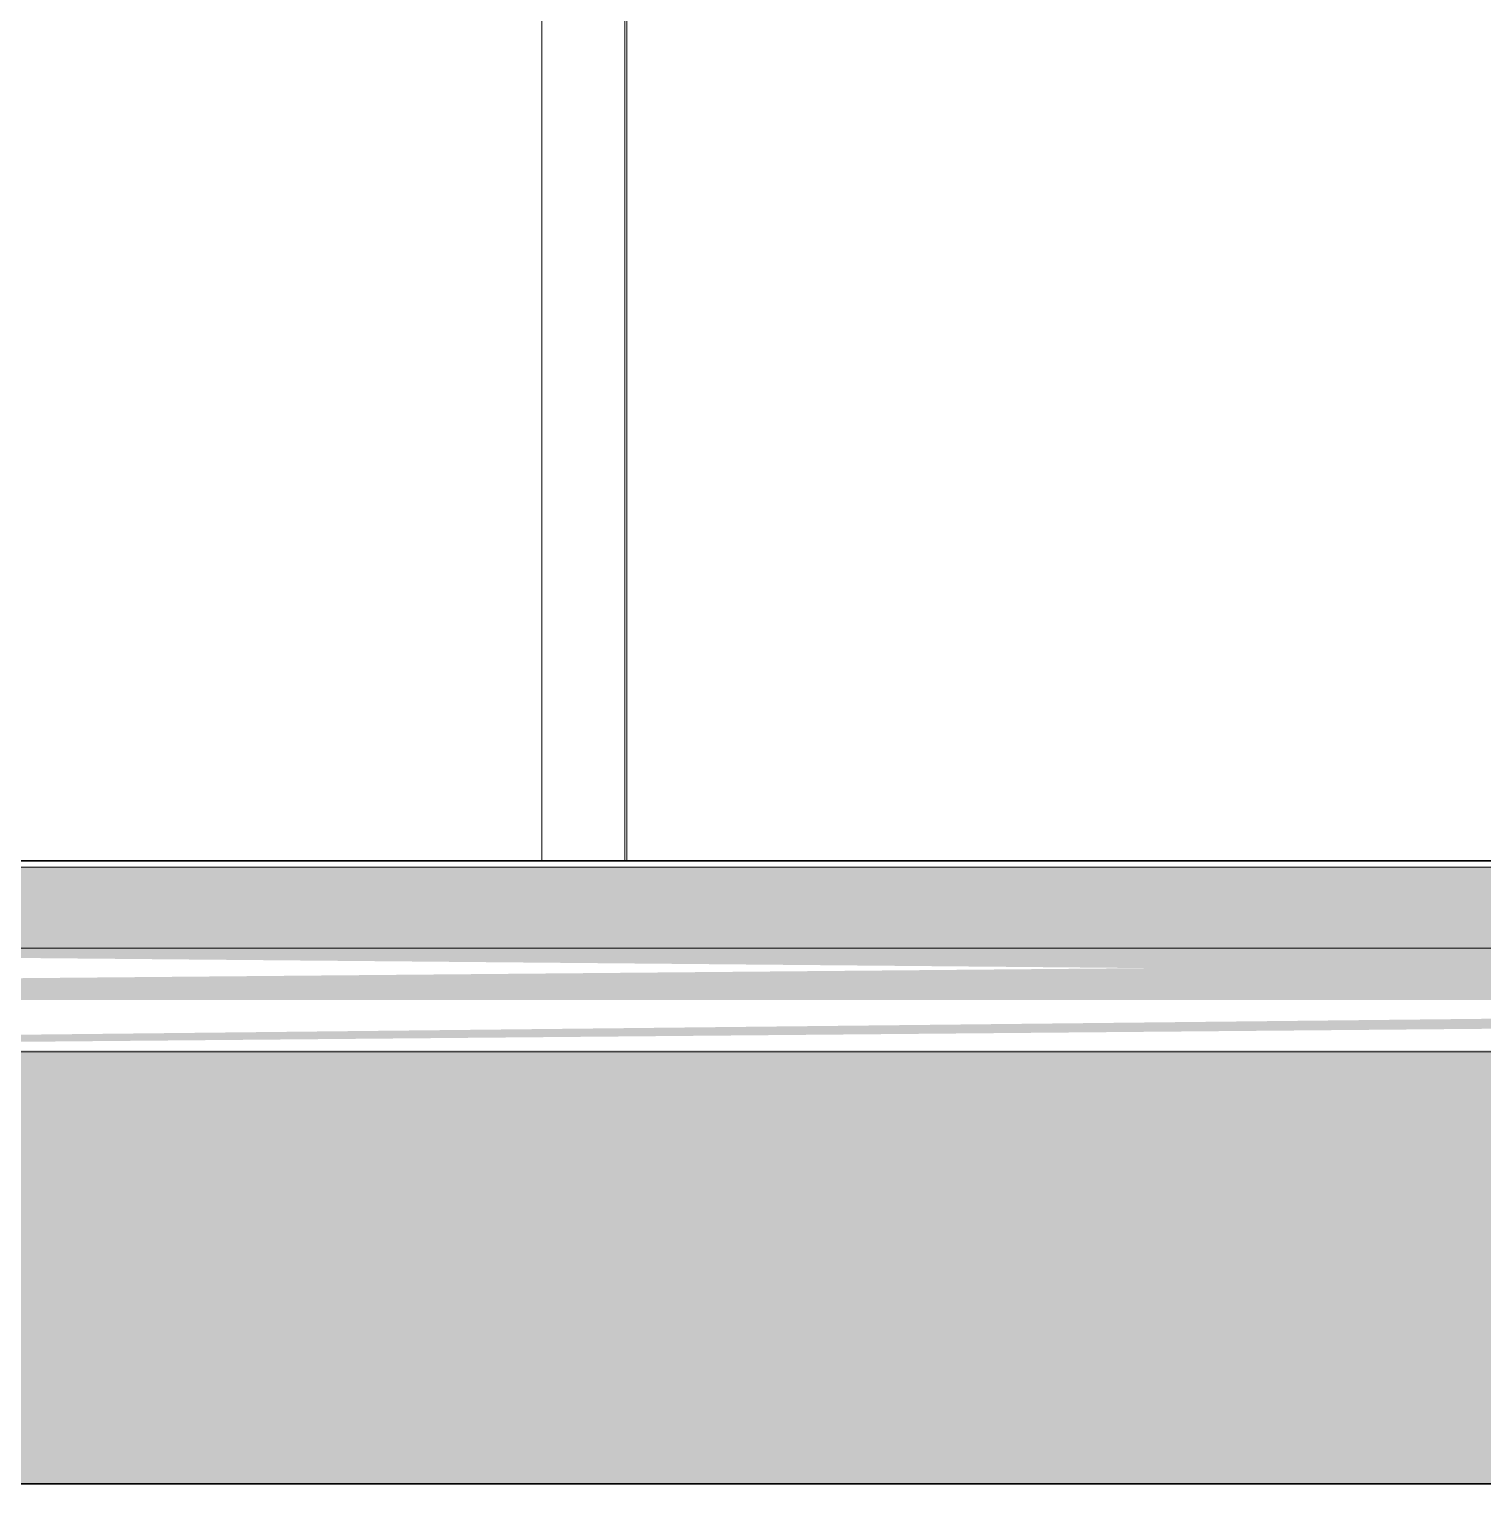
# Model space of a CAD drawing. Header units: metres. Extents: x 147 to 427, y -16 to 162.
# Drawn here: x 327.7265 to 328.0765, y 80.4457 to 80.796 of the extents above; entities that cross this region are included whole.
import ezdxf

# ---------------------------------------------------------------- set-up
doc = ezdxf.new("R2010")
doc.units = ezdxf.units.M
doc.layers.add('1053_ARQ_BASE_MATADOURO_dwg', color=7, linetype='Continuous', lineweight=5, true_color=0x767676)
for name, color, linetype, lineweight in [('A-EQUIPAMENTOS', 7, 'Continuous', 5), ('A-PAREDE', 7, 'Continuous', 30), ('A-WALL', 7, 'Continuous', 9), ('A_lay', 7, 'Continuous', 5), ('P-PIPE', 7, 'Continuous', 5)]:
    doc.layers.add(name, color=color, linetype=linetype, lineweight=lineweight)

# ---------------------------------------------------------------- blocks, each defined once
blk = doc.blocks.new('1053_ARQ_BASE_MATADOURO_dwg_arq geral tgov-4039641-TÉRREO 1_20 - Dependente 1')
at = {"layer": 'A_lay', "true_color": 0xaaaaaa}
h = blk.add_hatch(dxfattribs=at)
h.set_pattern_fill('FP_2', color=253, style=0, pattern_type=2)
h.set_pattern_definition([(90, (-0.43, 0), (-0.6125, 4e-17), []), (180, (-0.43, 0), (-8e-17, -0.6125), [])])
h.paths.add_polyline_path([(30.45136, -2.58485), (30.76345, -2.57254), (30.74766, -2.56639), (30.52699, -2.50972), (30.45342, -2.5828)])
h.paths.add_polyline_path([(28.799, -2.59034), (28.8405, -2.5825), (28.84823, -2.44785), (28.85641, -2.59034), (29.24823, -2.5825), (29.24823, -1.36034), (28.81753, -1.77817), (28.80982, -1.77046), (29.24823, -1.34034), (29.54823, -1.3462), (29.54823, -1.36034), (29.26823, -1.36034), (29.26823, -2.59034), (30.14823, -2.5825), (30.14823, -1.36034), (29.72397, -1.7846), (29.70982, -1.77046), (30.14823, -1.34034), (30.26237, -1.3462), (30.608, -1.70767), (30.60178, -1.71389), (30.24823, -1.36034), (30.16823, -1.36034), (30.16823, -2.59034), (30.408, -2.56731), (30.4182, -2.09799), (30.44981, -2.01434), (30.51858, -1.95305), (30.61593, -1.92609), (30.65406, -1.93654), (30.7362, -1.98026), (30.78757, -2.05552), (30.808, -2.11939), (30.808, -2.57878), (31.0472, -2.58006), (31.0472, -1.36034), (30.84823, -1.36034), (30.84823, -1.34034), (30.86823, -1.34034), (30.86823, -0.98034), (30.59823, -0.72034), (30.59823, 0.70966), (28.44823, 0.70966), (28.44823, -0.52034), (29.74656, -0.52034), (29.74656, -0.54034), (28.44823, -0.54034), (28.44823, -1.34034), (28.64823, -1.3462), (28.64823, -1.36034), (28.44823, -1.36034), (28.44823, -2.59034), (28.79047, -2.59034)])
h.paths.add_polyline_path([(29.54931, -2.58485), (29.86141, -2.57254), (29.84562, -2.56639), (29.62494, -2.50972), (29.55137, -2.5828)])
h.paths.add_polyline_path([(29.26823, -2.59034), (29.50596, -2.56732), (29.51616, -2.09799), (29.54777, -2.01434), (29.62072, -1.94488), (29.70158, -1.92489), (29.75214, -1.93154), (29.86414, -2.01434), (29.90596, -2.11924), (29.90596, -2.57878), (29.86944, -2.58485), (29.47795, -2.58624)])
h.paths.add_polyline_path([(28.84823, -2.44785), (28.84005, -2.33681), (28.84823, -2.28837), (28.85641, -2.30536), (28.85641, -2.39717)])
h.paths.add_polyline_path([(28.84005, -2.30536), (28.80982, -2.29287), (28.83932, -2.30483)])
h.paths.add_polyline_path([(28.90886, -2.22233), (28.86408, -2.18033), (28.89746, -2.20235), (28.90599, -2.21624)])
at = {"layer": 'A-EQUIPAMENTOS', "color": 253, "true_color": 0xaaaaaa, "flags": 128}
blk.add_lwpolyline([(29.26823, -2.59034), (29.26823, -1.36034), (29.54823, -1.36034), (29.54823, -1.34034), (29.24823, -1.34034), (29.24823, -2.59034)], dxfattribs=at)
at = {"layer": 'A-PAREDE', "color": 253, "true_color": 0xaaaaaa}
for p, q in [((31.04823, -2.59034), (28.44823, -2.59034)), ((31.04823, -2.74034), (28.44823, -2.74034))]:
    blk.add_line(p, q, dxfattribs=at)
blk = doc.blocks.new('1053_ARQ_BASE_MATADOURO_dwg-3625622-TÉRREO 1_20 - Dependente 1')
blk.add_blockref('1053_ARQ_BASE_MATADOURO_dwg_arq geral tgov-4039641-TÉRREO 1_20 - Dependente 1', (130.20979, 83.18603))

msp = doc.modelspace()

# ---------------------------------------------------------------- hatches: boundary and pattern name
at = {"layer": 'A-WALL', "true_color": 0xffd4aa, "transparency": 33554483}
h = msp.add_hatch(color=41, dxfattribs=at)
h.paths.add_polyline_path([(335.14998, 80.4457), (335.29998, 80.4457), (335.29998, 80.5942), (322.60148, 80.5942), (322.60148, 80.4457), (335.09998, 80.4457)])
h.paths.add_polyline_path([(324.05546, 80.54612), (323.5652, 80.55496), (323.5652, 80.57027), (324.25299, 80.55977), (324.24791, 80.54612), (324.15588, 80.54612)])
h.paths.add_polyline_path([(326.90045, 80.54612), (326.21656, 80.55496), (326.21656, 80.57027), (326.9037, 80.56143), (326.9037, 80.54612)])
h.paths.add_polyline_path([(322.94844, 80.54612), (322.74626, 80.55496), (322.74998, 80.57027), (323.4334, 80.56143), (323.4334, 80.54612), (322.95886, 80.54612)])
h.paths.add_polyline_path([(325.60917, 80.54612), (325.39697, 80.55496), (325.39697, 80.57027), (326.08476, 80.56143), (326.08476, 80.54612)])
h.paths.add_polyline_path([(327.49697, 80.55012), (327.50774, 80.57427), (328.49204, 80.56543), (328.49204, 80.55012), (327.49921, 80.55012)])
h.paths.add_polyline_path([(330.40487, 80.55012), (329.80697, 80.55896), (329.80697, 80.57427), (330.42571, 80.56543), (330.42571, 80.55012)])
h.paths.add_polyline_path([(330.67998, 80.55012), (330.55751, 80.55896), (330.55751, 80.57427), (331.32612, 80.56543), (331.32612, 80.55012), (330.69998, 80.55012)])
h.paths.add_polyline_path([(329.01932, 80.55012), (328.62384, 80.55896), (328.62384, 80.57427), (329.39408, 80.56543), (329.39408, 80.55012), (329.03396, 80.55012)])
h.paths.add_polyline_path([(331.95299, 80.55012), (331.45792, 80.55896), (331.45792, 80.57427), (331.95299, 80.56543), (331.95299, 80.55137)])
at = {"layer": 'P-PIPE', "true_color": 0x00ffff}
for points in [[(328.28338, 80.5622), (328.49204, 80.57302), (328.48652, 80.57426), (327.49697, 80.56543), (327.50774, 80.5622), (328.15921, 80.5622)], [(327.49697, 80.55012), (328.49204, 80.55896), (328.49204, 80.5622), (327.49697, 80.55137)]]:
    msp.add_hatch(color=4, dxfattribs=at).paths.add_polyline_path(points)

# ---------------------------------------------------------------- linework, layer by layer
at = {"layer": 'A-WALL', "color": 253, "true_color": 0xaaaaaa}
for p, q in [((329.64895, 80.5957), (327.04895, 80.5957)), ((329.65045, 80.5942), (327.04895, 80.5942))]:
    msp.add_line(p, q, dxfattribs=at)
at = {"layer": 'A-WALL', "color": 253, "true_color": 0xbbb2aa}
msp.add_line((322.59998, 80.4457), (335.29998, 80.4457), dxfattribs=at)
at = {"layer": 'P-PIPE'}
for p, q in [((328.49204, 80.5747), (327.49697, 80.5747)), ((327.49697, 80.5497), (328.49204, 80.5497))]:
    msp.add_line(p, q, dxfattribs=at)

# ---------------------------------------------------------------- block references
at = {"layer": '1053_ARQ_BASE_MATADOURO_dwg', "color": 253, "true_color": 0xaaaaaa}
msp.add_blockref('1053_ARQ_BASE_MATADOURO_dwg-3625622-TÉRREO 1_20 - Dependente 1', (168.39195, 0), dxfattribs=at)

doc.saveas('drawing.dxf')
